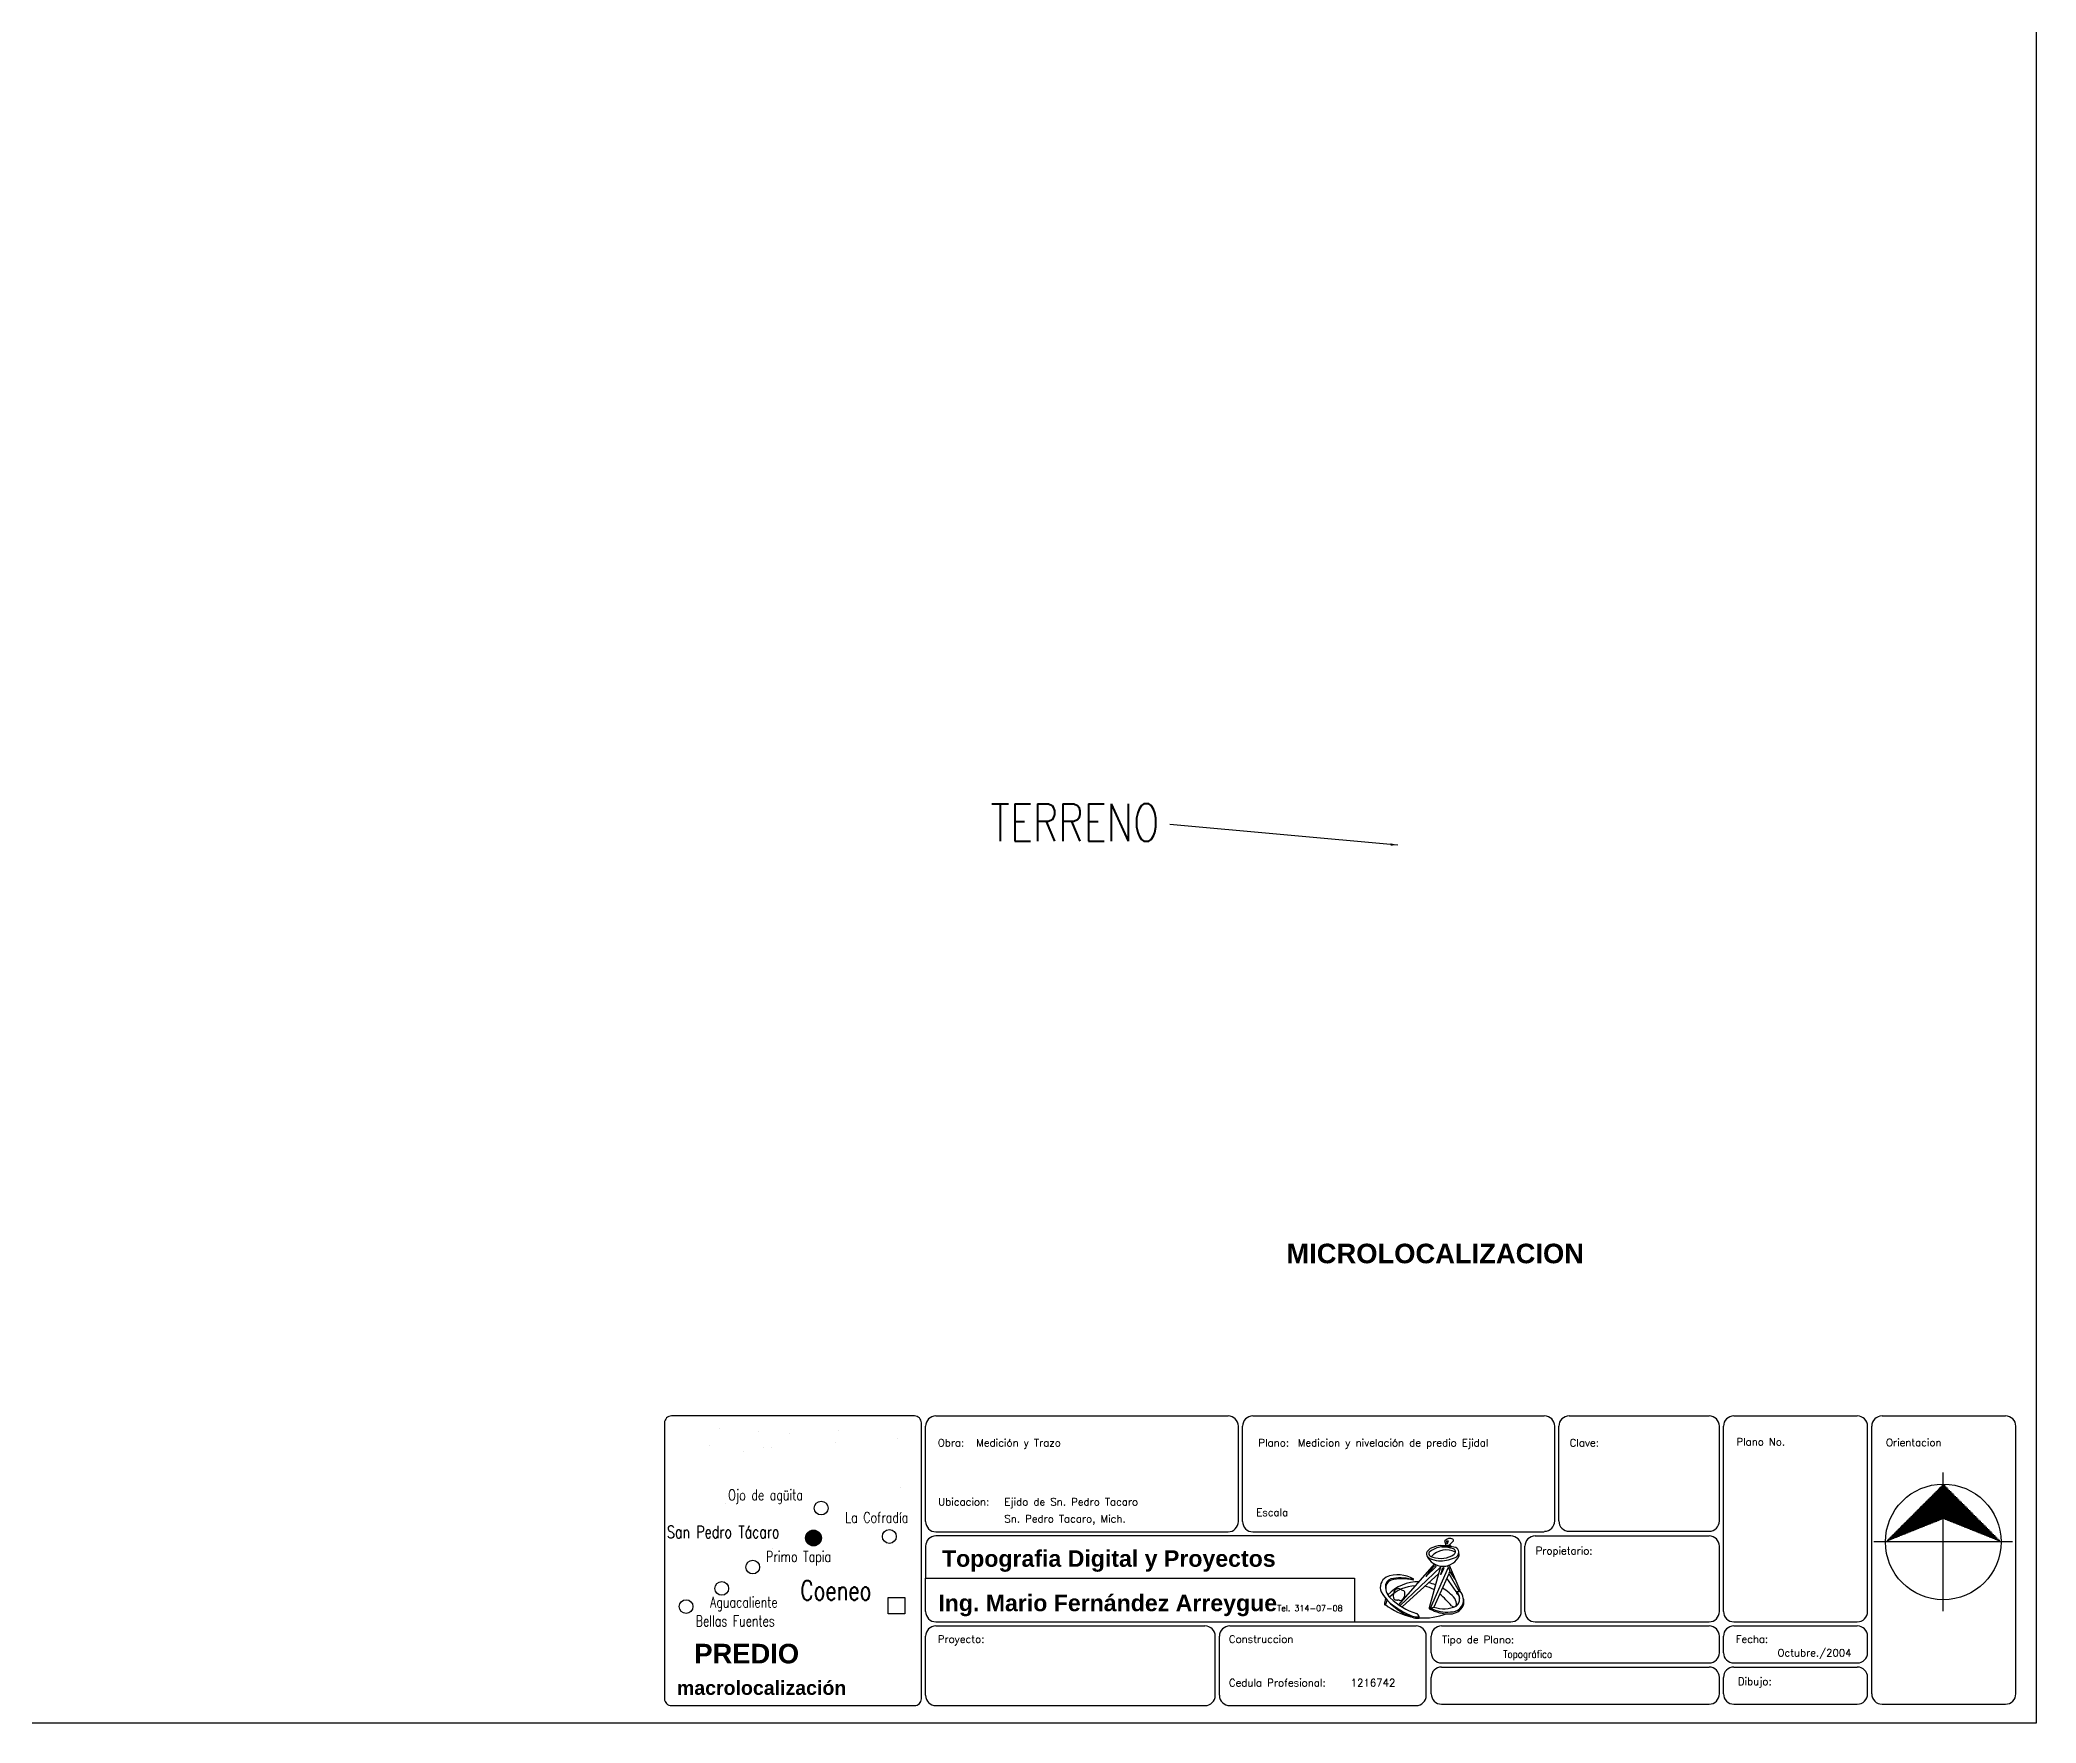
# Model space of a CAD drawing. Header units: millimetres. Extents: x 0 to 102, y 0 to 86.
# Drawn here: x 51 to 102, y 0 to 43 of the extents above; entities that cross this region are included whole.
import ezdxf

# ---------------------------------------------------------------- set-up
doc = ezdxf.new("R2010")
doc.units = ezdxf.units.MM
for name, color, linetype in [('CARRETERAS', 5, 'Continuous'), ('cotas', 7, 'Continuous'), ('POBLACIONES', 1, 'Continuous'), ('RIOS', 5, 'Continuous')]:
    doc.layers.add(name, color=color, linetype=linetype)
doc.styles.add('ROMANS', font='ROMANS.shx', dxfattribs={"width": 0.75})
doc.styles.add('SANSSERIFBOLD', font='SASB____.pfb')
doc.dimstyles.get("Standard").update_dxf_attribs({"dimtxt": 0.18, "dimasz": 0.18, "dimexe": 0.18, "dimexo": 0.0625, "dimgap": 0.09, "dimtad": 0, "dimtih": 1, "dimtoh": 1, "dimdec": 4, "dimzin": 0, "dimdsep": 46, "dimtxsty": 'Standard', "dimcen": 0.09, "dimadec": 0, "dimazin": 0, "dimtfac": 1, "dimtdec": 4, "dimtofl": 0, "dimtmove": 0, "dimatfit": 3, "dimfxl": 0, "dimtolj": 1, "dimtzin": 0, "dimarcsym": 0})

# ---------------------------------------------------------------- blocks, each defined once
blk = doc.blocks.new('*X2', base_point=(0, 0, 0.5))
at = {"color": 0}
for p, q in [((37, 18.92, 0.5), (37, 18.97, 0.5)), ((37.12, 18.79, 0.5), (37.12, 18.92, 0.5)), ((48.88, 18.79, 0.5), (48.88, 18.92, 0.5)), ((49, 18.92, 0.5), (49, 18.97, 0.5)), ((37.25, 18.67, 0.5), (37.25, 18.87, 0.5)), ((37.38, 18.54, 0.5), (37.38, 18.82, 0.5)), ((37.5, 18.42, 0.5), (37.5, 18.77, 0.5)), ((37.62, 18.29, 0.5), (37.62, 18.72, 0.5)), ((37.75, 18.17, 0.5), (37.75, 18.67, 0.5)), ((37.88, 18.04, 0.5), (37.88, 18.62, 0.5)), ((38, 17.92, 0.5), (38, 18.57, 0.5)), ((38.12, 17.79, 0.5), (38.12, 18.52, 0.5)), ((38.25, 17.67, 0.5), (38.25, 18.47, 0.5)), ((38.38, 17.54, 0.5), (38.38, 18.42, 0.5)), ((38.5, 17.42, 0.5), (38.5, 18.37, 0.5)), ((38.62, 17.29, 0.5), (38.62, 18.32, 0.5)), ((38.75, 17.17, 0.5), (38.75, 18.27, 0.5)), ((38.88, 17.04, 0.5), (38.88, 18.22, 0.5)), ((39, 16.92, 0.5), (39, 18.17, 0.5)), ((39.12, 16.79, 0.5), (39.12, 18.12, 0.5)), ((39.25, 16.67, 0.5), (39.25, 18.07, 0.5)), ((39.38, 16.54, 0.5), (39.38, 18.02, 0.5)), ((39.5, 16.42, 0.5), (39.5, 17.97, 0.5)), ((39.62, 16.29, 0.5), (39.62, 17.92, 0.5)), ((39.75, 16.17, 0.5), (39.75, 17.87, 0.5)), ((39.88, 16.04, 0.5), (39.88, 17.82, 0.5)), ((40, 15.92, 0.5), (40, 17.77, 0.5)), ((40.12, 15.79, 0.5), (40.12, 17.72, 0.5)), ((40.25, 15.67, 0.5), (40.25, 17.67, 0.5)), ((40.38, 15.54, 0.5), (40.38, 17.62, 0.5)), ((40.5, 15.42, 0.5), (40.5, 17.57, 0.5)), ((40.62, 15.29, 0.5), (40.62, 17.52, 0.5)), ((40.75, 15.17, 0.5), (40.75, 17.47, 0.5)), ((40.88, 15.04, 0.5), (40.88, 17.42, 0.5)), ((41, 14.92, 0.5), (41, 17.37, 0.5)), ((41.12, 14.79, 0.5), (41.12, 17.32, 0.5)), ((41.25, 14.67, 0.5), (41.25, 17.27, 0.5)), ((41.38, 14.54, 0.5), (41.38, 17.22, 0.5)), ((41.5, 14.42, 0.5), (41.5, 17.17, 0.5)), ((41.62, 14.29, 0.5), (41.62, 17.12, 0.5)), ((41.75, 14.17, 0.5), (41.75, 17.07, 0.5)), ((41.88, 14.04, 0.5), (41.88, 17.02, 0.5)), ((42, 13.92, 0.5), (42, 16.97, 0.5)), ((42.12, 13.79, 0.5), (42.12, 16.92, 0.5)), ((42.25, 13.67, 0.5), (42.25, 16.87, 0.5)), ((42.38, 13.54, 0.5), (42.38, 16.82, 0.5)), ((43.62, 13.54, 0.5), (43.62, 16.82, 0.5)), ((43.75, 13.67, 0.5), (43.75, 16.87, 0.5)), ((43.88, 13.79, 0.5), (43.88, 16.92, 0.5)), ((44, 13.92, 0.5), (44, 16.97, 0.5)), ((44.12, 14.04, 0.5), (44.12, 17.02, 0.5)), ((44.25, 14.17, 0.5), (44.25, 17.07, 0.5)), ((44.38, 14.29, 0.5), (44.38, 17.12, 0.5)), ((44.5, 14.42, 0.5), (44.5, 17.17, 0.5)), ((44.62, 14.54, 0.5), (44.62, 17.22, 0.5)), ((44.75, 14.67, 0.5), (44.75, 17.27, 0.5)), ((44.88, 14.79, 0.5), (44.88, 17.32, 0.5)), ((45, 14.92, 0.5), (45, 17.37, 0.5)), ((45.12, 15.04, 0.5), (45.12, 17.42, 0.5)), ((45.25, 15.17, 0.5), (45.25, 17.47, 0.5)), ((45.38, 15.29, 0.5), (45.38, 17.52, 0.5)), ((45.5, 15.42, 0.5), (45.5, 17.57, 0.5)), ((45.62, 15.54, 0.5), (45.62, 17.62, 0.5)), ((45.75, 15.67, 0.5), (45.75, 17.67, 0.5)), ((45.88, 15.79, 0.5), (45.88, 17.72, 0.5)), ((46, 15.92, 0.5), (46, 17.77, 0.5)), ((46.12, 16.04, 0.5), (46.12, 17.82, 0.5)), ((46.25, 16.17, 0.5), (46.25, 17.87, 0.5)), ((46.38, 16.29, 0.5), (46.38, 17.92, 0.5)), ((46.5, 16.42, 0.5), (46.5, 17.97, 0.5)), ((46.62, 16.54, 0.5), (46.62, 18.02, 0.5)), ((46.75, 16.67, 0.5), (46.75, 18.07, 0.5)), ((46.88, 16.79, 0.5), (46.88, 18.12, 0.5)), ((47, 16.92, 0.5), (47, 18.17, 0.5)), ((47.12, 17.04, 0.5), (47.12, 18.22, 0.5)), ((47.25, 17.17, 0.5), (47.25, 18.27, 0.5)), ((47.38, 17.29, 0.5), (47.38, 18.32, 0.5)), ((47.5, 17.42, 0.5), (47.5, 18.37, 0.5)), ((47.62, 17.54, 0.5), (47.62, 18.42, 0.5)), ((47.75, 17.67, 0.5), (47.75, 18.47, 0.5)), ((47.88, 17.79, 0.5), (47.88, 18.52, 0.5)), ((48, 17.92, 0.5), (48, 18.57, 0.5)), ((48.12, 18.04, 0.5), (48.12, 18.62, 0.5)), ((48.25, 18.17, 0.5), (48.25, 18.67, 0.5)), ((48.38, 18.29, 0.5), (48.38, 18.72, 0.5)), ((48.5, 18.42, 0.5), (48.5, 18.77, 0.5)), ((48.62, 18.54, 0.5), (48.62, 18.82, 0.5)), ((48.75, 18.67, 0.5), (48.75, 18.87, 0.5)), ((42.5, 13.42, 0.5), (42.5, 16.77, 0.5)), ((42.62, 13.29, 0.5), (42.62, 16.72, 0.5)), ((42.75, 13.17, 0.5), (42.75, 16.67, 0.5)), ((42.88, 13.04, 0.5), (42.88, 16.62, 0.5)), ((43, 12.92, 0.5), (43, 16.57, 0.5)), ((43.12, 13.04, 0.5), (43.12, 16.62, 0.5)), ((43.25, 13.17, 0.5), (43.25, 16.67, 0.5)), ((43.38, 13.29, 0.5), (43.38, 16.72, 0.5)), ((43.5, 13.42, 0.5), (43.5, 16.77, 0.5))]:
    blk.add_line(p, q, dxfattribs=at)
blk = doc.blocks.new('NORTE')
for p, q in [((0, 6.08), (0, 7.3)), ((0, -7.3), (0, 2.43)), ((7.3, 0), (-7.3, 0))]:
    blk.add_line(p, q)
at = {"const_width": 0.015}
blk.add_lwpolyline([(6.08, 0), (0, 6.08), (-6.08, 0), (0, 2.43)], close=True, dxfattribs=at)
blk.add_circle((0, 0), 6.08)
at = {"rotation": 180}
blk.add_blockref('*X2', (43, 19), dxfattribs=at)
blk = doc.blocks.new('POBLA2')
at = {"layer": 'POBLACIONES'}
blk.add_lwpolyline([(-382, 373), (382, 373), (382, -373), (-382, -373)], close=True, dxfattribs=at)
at = {"layer": 'POBLACIONES', "style": 'ROMANS', "width": 0.75, "flags": 4}
blk.add_attdef('POBLACION', (654, -439), '', height=900, dxfattribs=at)
blk = doc.blocks.new('POBLA')
at = {"layer": 'POBLACIONES'}
blk.add_circle((0, 0), 320, dxfattribs=at)
at = {"layer": 'POBLACIONES', "style": 'ROMANS', "width": 0.75, "flags": 4}
blk.add_attdef('POBLACION', (490, -342), '', height=600, dxfattribs=at)

msp = doc.modelspace()

# ---------------------------------------------------------------- hatches: boundary and pattern name
at = {"layer": 'cotas'}
h = msp.add_hatch(dxfattribs=at)
h.set_pattern_fill('ANSI31', color=256, scale=0.2, style=0)
h.set_pattern_definition([(45, (-44421.86149, -439876.739892), (-0.0176776695297, 0.0176776695297), [])])
edge = h.paths.add_edge_path()
edge.add_ellipse((70.765, 4.729), major_axis=(0, 0.202), ratio=0.999997, start_angle=0, end_angle=360)

# ---------------------------------------------------------------- linework, layer by layer
for p, q in [((73.892, 7.846), (81.355, 7.846)), ((81.99, 7.846), (89.435, 7.846)), ((90.069, 7.846), (93.646, 7.846)), ((94.277, 7.846), (97.433, 7.846)), ((98.064, 7.846), (101.22, 7.846)), ((73.628, 5.15), (73.628, 7.582)), ((81.62, 5.15), (81.62, 7.582)), ((81.725, 5.15), (81.725, 7.582)), ((89.701, 5.164), (89.701, 7.583)), ((89.806, 5.164), (89.806, 7.583)), ((93.909, 5.164), (93.909, 7.583)), ((94.014, 2.85), (94.014, 7.583)), ((97.696, 2.85), (97.696, 7.583)), ((97.801, 0.746), (97.801, 7.583)), ((101.483, 0.746), (101.483, 7.583)), ((73.892, 4.886), (81.355, 4.886)), ((81.99, 4.886), (89.435, 4.886)), ((87.105, 4.646), (87.002, 4.541)), ((89.202, 4.78), (93.646, 4.78)), ((90.069, 4.901), (93.646, 4.901)), ((87.043, 4.542), (86.79, 4.532)), ((87.263, 4.283), (87.253, 4.372)), ((88.939, 2.85), (88.939, 4.517)), ((93.909, 2.85), (93.909, 4.517)), ((73.628, 2.85), (73.628, 3.704)), ((85.714, 3.016), (86.637, 4.065)), ((85.743, 2.997), (86.783, 3.982)), ((85.815, 2.98), (86.735, 3.809)), ((86.406, 3.748), (86.671, 4.004)), ((86.596, 3.989), (86.406, 3.748)), ((86.735, 3.809), (86.496, 2.944)), ((86.531, 2.937), (86.987, 3.983)), ((86.628, 4.009), (86.596, 3.989)), ((86.999, 3.811), (86.615, 2.963)), ((86.653, 4.014), (86.628, 4.009)), ((86.671, 4.004), (86.653, 4.014)), ((86.783, 3.982), (86.735, 3.809)), ((86.795, 3.792), (86.785, 3.794)), ((86.795, 3.792), (86.877, 3.958)), ((86.857, 3.962), (86.832, 3.954)), ((86.872, 3.964), (86.857, 3.962)), ((86.877, 3.958), (86.872, 3.964)), ((87.188, 3.36), (86.949, 3.7)), ((86.956, 4.013), (86.987, 3.983)), ((86.987, 3.983), (87.024, 3.885)), ((87.024, 3.885), (86.994, 3.819)), ((86.994, 3.819), (87.259, 3.361)), ((87.283, 3.385), (87.014, 4.028)), ((87.04, 3.844), (87.037, 3.838)), ((87.037, 3.838), (87.138, 3.683)), ((87.056, 3.845), (87.04, 3.844)), ((87.081, 3.839), (87.056, 3.845)), ((87.138, 3.683), (87.148, 3.686)), ((87.188, 3.36), (87.259, 3.361)), ((87.259, 3.361), (87.283, 3.385)), ((73.891, 2.587), (84.584, 2.587)), ((86.242, 2.682), (86.242, 2.714)), ((86.496, 2.944), (86.497, 2.922)), ((86.496, 2.944), (86.531, 2.937)), ((86.531, 2.937), (86.615, 2.963)), ((89.202, 2.587), (93.646, 2.587)), ((94.277, 2.587), (97.433, 2.587)), ((73.628, 0.709), (73.628, 2.217)), ((73.892, 2.482), (80.765, 2.482)), ((81.03, 0.709), (81.03, 2.217)), ((81.135, 0.709), (81.135, 2.217)), ((81.4, 2.482), (86.158, 2.482)), ((86.421, 0.708), (86.421, 2.219)), ((86.546, 1.798), (86.546, 2.219)), ((86.809, 2.482), (93.646, 2.482)), ((93.909, 1.798), (93.909, 2.219)), ((94.014, 1.798), (94.014, 2.219)), ((94.277, 2.482), (97.433, 2.482)), ((97.696, 1.798), (97.696, 2.219)), ((86.809, 1.535), (93.646, 1.535)), ((94.277, 1.535), (97.433, 1.535)), ((86.546, 0.746), (86.546, 1.167)), ((86.809, 1.43), (93.646, 1.43)), ((93.909, 0.746), (93.909, 1.167)), ((94.014, 0.746), (94.014, 1.167)), ((94.277, 1.43), (97.433, 1.43)), ((97.696, 0.746), (97.696, 1.167)), ((73.892, 0.445), (80.765, 0.445)), ((81.4, 0.445), (86.158, 0.445)), ((86.809, 0.483), (93.646, 0.483)), ((94.277, 0.483), (97.433, 0.483)), ((98.064, 0.483), (101.22, 0.483))]:
    msp.add_line(p, q)
for points in [[(0, 0), (0, 86), (102, 86), (102, 0)], [(86.958, 4.579), (86.945, 4.656), (86.983, 4.659)]]:
    msp.add_lwpolyline(points, close=True)
for points in [[(67.133, 0.445), (73.344, 0.445, 0.414214), (73.52, 0.62), (73.52, 7.671, 0.414214), (73.344, 7.846), (67.133, 7.846, 0.414214), (66.958, 7.671), (66.958, 0.62, 0.414214)], [(88.583, 2.587, 0.414214), (88.847, 2.851), (88.847, 4.516, 0.414214), (88.583, 4.78), (73.892, 4.78, 0.414214), (73.628, 4.516), (73.628, 3.704), (84.584, 3.704), (84.584, 2.587)]]:
    msp.add_lwpolyline(points, format="xyb", close=True)
msp.add_lwpolyline([(86.932, 4.539), (86.894, 4.655)])
msp.add_lwpolyline([(87.188, 3.36), (87.196, 3.32, -0.184221), (87.27, 3.183, 14.915123)], format="xyb")
for centre, radius, start, end in [((73.892, 7.582), 0.264, 90, 180), ((81.355, 7.582), 0.264, 0, 90), ((81.99, 7.582), 0.264, 90, 180), ((89.438, 7.583), 0.263, 0, 90), ((90.069, 7.583), 0.263, 90, 180), ((93.646, 7.583), 0.263, 0, 90), ((94.277, 7.583), 0.263, 90, 180), ((97.433, 7.583), 0.263, 0, 90), ((98.064, 7.583), 0.263, 90, 180), ((101.22, 7.583), 0.263, 0, 90), ((73.892, 5.15), 0.264, 180, 270), ((81.355, 5.15), 0.264, 270, 0), ((81.99, 5.15), 0.264, 180, 270), ((89.438, 5.164), 0.263, 270, 0), ((90.069, 5.164), 0.263, 180, 270), ((93.646, 5.164), 0.263, 270, 0), ((87.022, 4.551), 0.165, 61.8245, 140.9217), ((87.085, 4.67), 0.0305, 309.9782, 61.0091), ((89.202, 4.517), 0.263, 90, 180), ((93.646, 4.517), 0.263, 0, 90), ((86.543, 4.327), 0.119, 169.9959, 247.1611), ((86.622, 4.271), 0.211, 118.1659, 158.6015), ((86.848, 4.457), 0.45, 202.8908, 337.3053), ((86.558, 4.328), 0.071, 123.6901, 219.736), ((86.745, 4.627), 0.48, 238.8501, 268.5743), ((86.61, 4.392), 0.153, 225.5074, 260.245), ((86.899, 3.852), 0.657, 98.0438, 125.425), ((86.838, 3.849), 0.685, 94.0302, 117.4585), ((86.928, 3.935), 0.49, 61.2625, 139.5842), ((86.788, 4.826), 0.62, 250.7726, 304.0638), ((86.789, 4.999), 0.854, 266.2635, 294.2482), ((87.162, 1.08), 3.441, 92.024, 95.9208), ((86.985, 3.566), 0.94, 78.5644, 100.3156), ((86.849, 3.639), 0.852, 71.8207, 92.2066), ((87.038, 4.531), 0.0123, 278.6912, 48.4405), ((87.084, 4.375), 0.0803, 309.7287, 67.5166), ((87.1, 4.369), 0.153, 284.9041, 1.0537), ((87.127, 4.369), 0.126, 1.3426, 69.5497), ((85.543, 3.468), 0.298, 119.369, 203.5389), ((85.585, 3.479), 0.214, 91.0606, 161.0512), ((85.604, 3.448), 0.22, 111.4656, 188.053), ((85.695, 3.014), 0.773, 58.4779, 112.6484), ((86.231, 2.514), 1.098, 89.5634, 136.1394), ((85.802, 2.489), 1.197, 76.4676, 103.4481), ((85.764, 2.611), 1.097, 71.9359, 99.6267), ((86.213, 2.364), 1.249, 69.0932, 77.4532), ((86.487, 3.969), 0.345, 329.5468, 357.5078), ((87.425, 3.897), 0.348, 189.6129, 217.4021), ((86.198, 3.868), 1.063, 209.2162, 240.9369), ((85.813, 3.003), 0.464, 159.1407, 175.805), ((86.596, 4.174), 1.565, 217.9014, 249.894), ((85.797, 3.493), 0.419, 172.3345, 224.0843), ((85.696, 2.975), 0.322, 151.6286, 170.0823), ((86.16, 2.566), 0.939, 90.9658, 136.2761), ((86.74, 4.498), 1.796, 226.1987, 251.4412), ((85.845, 3.256), 0.27, 148.0678, 192.7618), ((85.651, 3.22), 0.0733, 198.4271, 235.0456), ((85.682, 3.287), 0.146, 240.3545, 272.7916), ((85.734, 3.236), 0.201, 96.6163, 125.8369), ((85.698, 3.018), 0.123, 76.4408, 94.4304), ((85.661, 3.173), 0.267, 61.4879, 78.885), ((85.83, 3.567), 0.441, 256.5237, 261.0084), ((85.759, 3.194), 0.0628, 272.0538, 322.3272), ((85.893, 3.554), 0.18, 234.5276, 252.109), ((86.02, 3.009), 0.257, 132.0243, 145.2357), ((85.812, 3.324), 0.0645, 358.0812, 66.1817), ((85.799, 3.256), 0.0745, 310.5668, 355.1152), ((83.543, 3.387), 2.334, 356.6465, 358.4172), ((86.228, 2.715), 0.794, 61.0997, 78.6223), ((83.891, 0.134), 4.276, 42.0638, 47.6831), ((86.359, 2.571), 0.997, 37.8937, 61.4805), ((87.066, 3.142), 0.304, 264.6939, 5.4543), ((86.855, 3.015), 0.336, 359.6945, 30.1743), ((87.024, 3.176), 0.247, 311.1258, 48.2322), ((87.007, 3.135), 0.363, 9.4071, 42.0338), ((87.081, 3.095), 0.301, 340.6257, 19.233), ((73.891, 2.85), 0.263, 180, 270), ((85.365, 3.038), 0.0157, 182.9513, 331.6571), ((86.415, 4.37), 1.698, 232.2841, 256.8512), ((86.516, 4.057), 1.395, 233.2578, 252.7412), ((86.198, 3.09), 0.41, 250.1109, 276.149), ((86.209, 3.215), 0.503, 257.7438, 273.7182), ((86.116, 2.674), 0.132, 17.7444, 66.6225), ((86.351, 4.302), 1.617, 266.1175, 291.0562), ((87.005, 3.815), 1.027, 240.3622, 271.6482), ((86.945, 3.716), 0.882, 241.9661, 275.9877), ((86.867, 3.665), 0.746, 250.2726, 295.3117), ((87.03, 3.164), 0.375, 270.7592, 333.3388), ((87.124, 3.044), 0.0738, 217.7627, 284.9505), ((87.125, 3.042), 0.0712, 297.1202, 336.0178), ((89.202, 2.85), 0.263, 180, 270), ((93.646, 2.85), 0.263, 270, 0), ((94.277, 2.85), 0.263, 180, 270), ((97.433, 2.85), 0.263, 270, 0), ((73.892, 2.217), 0.264, 90, 180), ((80.765, 2.217), 0.264, 0, 90), ((81.4, 2.217), 0.264, 90, 180), ((86.158, 2.219), 0.263, 0, 90), ((86.809, 2.219), 0.263, 90, 180), ((93.646, 2.219), 0.263, 0, 90), ((94.277, 2.219), 0.263, 90, 180), ((97.433, 2.219), 0.263, 0, 90), ((86.809, 1.798), 0.263, 180, 270), ((93.646, 1.798), 0.263, 270, 0), ((94.277, 1.798), 0.263, 180, 270), ((97.433, 1.798), 0.263, 270, 0), ((86.809, 1.167), 0.263, 90, 180), ((93.646, 1.167), 0.263, 0, 90), ((94.277, 1.167), 0.263, 90, 180), ((97.433, 1.167), 0.263, 0, 90), ((73.892, 0.709), 0.264, 180, 270), ((80.765, 0.709), 0.264, 270, 0), ((81.4, 0.709), 0.264, 180, 270), ((86.158, 0.708), 0.263, 270, 0), ((86.809, 0.746), 0.263, 180, 270), ((93.646, 0.746), 0.263, 270, 0), ((94.277, 0.746), 0.263, 180, 270), ((97.433, 0.746), 0.263, 270, 0), ((98.064, 0.746), 0.263, 180, 270), ((101.22, 0.746), 0.263, 270, 0)]:
    msp.add_arc(centre, radius, start, end)
at = {"layer": 'CARRETERAS', "const_width": 0.0000551}
for points in [[(67.953, 6.177), (67.99, 6.467), (68.05, 6.746), (68.103, 6.979), (68.123, 7.145), (68.143, 7.278), (68.176, 7.371), (68.216, 7.431), (68.262, 7.491), (68.329, 7.524), (68.422, 7.53), (68.497, 7.534)], [(71.048, 7.32), (70.887, 7.381), (70.725, 7.462), (70.625, 7.532)], [(72.915, 7.274), (72.83, 7.304), (72.737, 7.338), (72.664, 7.378), (72.557, 7.437), (72.491, 7.437), (72.345, 7.457), (72.132, 7.457), (71.986, 7.451), (71.839, 7.451), (71.673, 7.471), (71.593, 7.484), (71.46, 7.484), (71.274, 7.457), (71.155, 7.411), (71.055, 7.344), (71.035, 7.271), (71.035, 7.185), (71.028, 7.118), (71.081, 7.039), (71.155, 6.972), (71.261, 6.879), (71.381, 6.78), (71.467, 6.7), (71.553, 6.613), (71.593, 6.487), (71.593, 6.381), (71.593, 6.275), (71.56, 6.201), (71.48, 6.108), (71.381, 6.015), (71.287, 5.929), (71.201, 5.836), (71.108, 5.703), (71.053, 5.642)], [(69.169, 4.156), (69.14, 4.326), (69.14, 4.398), (69.086, 4.525), (69.056, 4.578), (69.028, 4.616), (68.974, 4.645), (68.912, 4.659), (68.85, 4.664), (68.803, 4.666), (68.751, 4.668), (68.697, 4.683), (68.645, 4.692), (68.569, 4.701), (68.479, 4.704), (68.389, 4.704), (68.391, 4.803), (68.403, 4.9), (68.403, 5.021), (68.465, 5.252), (68.501, 5.447), (68.525, 5.605), (68.538, 5.69), (68.489, 5.763), (68.416, 5.775), (68.331, 5.787), (68.233, 5.836), (68.075, 5.873), (67.977, 5.909), (67.904, 5.958), (67.953, 6.177)], [(70.873, 5.339), (70.815, 5.264), (70.776, 5.198), (70.742, 5.118), (70.729, 5.052), (70.722, 4.972), (70.739, 4.902)], [(70.603, 4.661), (70.47, 4.646), (70.323, 4.627), (70.191, 4.62), (70.084, 4.593), (69.964, 4.56), (69.865, 4.507), (69.732, 4.474), (69.639, 4.44), (69.552, 4.367), (69.479, 4.321), (69.426, 4.261), (69.316, 4.128)], [(72.549, 4.856), (72.424, 4.866), (72.318, 4.806), (72.251, 4.773), (72.172, 4.746), (72.099, 4.746), (72.006, 4.72), (71.892, 4.706), (71.793, 4.666), (71.72, 4.613), (71.613, 4.56), (71.533, 4.52), (71.401, 4.5), (71.281, 4.507), (71.148, 4.533), (71.041, 4.567), (70.919, 4.64)], [(72.987, 3.545), (72.916, 3.683), (72.837, 3.876), (72.763, 4.055), (72.71, 4.208), (72.677, 4.354), (72.677, 4.487), (72.66, 4.597)], [(68.479, 3.607), (68.616, 3.675), (68.742, 3.765), (68.833, 3.874), (68.959, 3.928), (69.041, 3.944)], [(72.87, 3.204), (72.9, 3.421), (73.081, 3.68), (73.146, 3.732)], [(67.667, 3.056), (67.892, 3.15), (68.054, 3.24), (68.217, 3.331), (68.276, 3.339)], [(67.561, 2.264), (67.489, 2.357), (67.423, 2.555), (67.458, 2.808)], [(72.418, 2.264), (72.531, 2.452), (72.675, 2.74), (72.706, 2.794)], [(72.531, 2.452), (72.774, 2.328), (72.844, 2.264)]]:
    msp.add_lwpolyline(points, dxfattribs=at)
at = {"layer": 'RIOS'}
for points, const_width in [([(67.651, 7.532), (67.848, 7.355), (68.15, 7.067), (68.352, 7.024), (68.769, 6.937), (68.899, 6.937), (69.062, 6.921), (69.346, 7.024), (69.619, 7.038), (70.132, 6.987), (70.32, 7.111), (70.546, 7.147), (70.887, 7.225), (71.146, 7.225), (71.477, 7.11), (71.65, 6.837)], 0.0000543), ([(69.298, 7.532), (69.455, 7.309), (69.924, 7.234), (70.248, 7.48)], 0.0000543), ([(71.65, 6.837), (71.865, 6.707), (72.101, 6.662), (72.395, 6.634), (72.642, 6.443), (72.862, 6.15), (72.936, 6.037), (73.088, 5.97)], 0.0000551)]:
    msp.add_lwpolyline(points, dxfattribs=dict(at, const_width=const_width))

# ---------------------------------------------------------------- block references
at = {"color": 7, "xscale": 0.2428771282720845, "yscale": 0.2428771280683577, "zscale": 0.2428771282701383}
msp.add_blockref('NORTE', (99.628, 4.628), dxfattribs=at)
at = {"layer": 'POBLACIONES'}
ref = msp.add_blockref('POBLA', (70.959, 5.493), dxfattribs=dict(at, xscale=0.0005506015149876475, yscale=0.0005506030283868313, zscale=0.0005506016271310977))
ref.add_attrib('POBLACION', 'Ojo de agüita', (68.584, 5.691), dxfattribs={"layer": 'CARRETERAS', "height": 0.2753, "style": 'ROMANS', "width": 0.75, "flags": 4})
ref = msp.add_blockref('POBLA', (72.702, 4.768), dxfattribs=dict(at, xscale=0.0005506015149876475, yscale=0.0005506030283868313, zscale=0.0005506016271310977))
ref.add_attrib('POBLACION', 'La Cofradía', (71.576, 5.115), dxfattribs={"layer": 'CARRETERAS', "height": 0.2753, "style": 'ROMANS', "width": 0.75, "flags": 4})
ref = msp.add_blockref('POBLA', (70.765, 4.729), dxfattribs=dict(at, xscale=0.0006296173669397831, yscale=0.0006296192295849323, zscale=0.0006296175056093148))
ref.add_attrib('POBLACION', 'San Pedro Tácaro', (67.021, 4.726), dxfattribs={"layer": 'CARRETERAS', "height": 0.31481, "style": 'ROMANS', "width": 0.75, "flags": 4})
ref = msp.add_blockref('POBLA', (69.212, 3.985), dxfattribs=dict(at, xscale=0.0005506015149876475, yscale=0.0005506030283868313, zscale=0.0005506016271310977))
ref.add_attrib('POBLACION', 'Primo Tapia', (69.552, 4.117), dxfattribs={"layer": 'CARRETERAS', "height": 0.2753, "style": 'ROMANS', "width": 0.75, "flags": 4})
ref = msp.add_blockref('POBLA', (68.42, 3.441), dxfattribs=dict(at, xscale=0.0005506015149876475, yscale=0.0005506030283868313, zscale=0.0005506016271310977))
ref.add_attrib('POBLACION', 'Aguacaliente', (68.122, 2.952), dxfattribs={"layer": 'CARRETERAS', "height": 0.2753, "style": 'ROMANS', "width": 0.75, "flags": 4})
ref = msp.add_blockref('POBLA2', (72.886, 2.999), dxfattribs=dict(at, xscale=0.0005506015149876475, yscale=0.0005506030283868313, zscale=0.0005506016271310977))
ref.add_attrib('POBLACION', 'Coeneo', (70.43, 3.141), dxfattribs={"height": 0.4955, "style": 'ROMANS', "width": 0.75, "flags": 4})
ref = msp.add_blockref('POBLA', (67.509, 2.976), dxfattribs=dict(at, xscale=0.0005506015149876475, yscale=0.0005506030283868313, zscale=0.0005506016271310977))
ref.add_attrib('POBLACION', 'Bellas Fuentes', (67.756, 2.469), dxfattribs={"layer": 'CARRETERAS', "height": 0.2753, "style": 'ROMANS', "width": 0.75, "flags": 4})

# ---------------------------------------------------------------- texts
for s, height, style, p in [('Obra:', 0.1903, 'ROMANS', (73.939, 7.067)), ('Medición y Trazo', 0.19032, 'ROMANS', (74.921, 7.067)), ('Plano:', 0.1903, 'ROMANS', (82.13, 7.067)), ('Medicion y nivelación de predio Ejidal', 0.19032, 'ROMANS', (83.137, 7.067)), ('Clave:', 0.1893, 'ROMANS', (90.085, 7.067)), ('Plano No.', 0.1893, 'ROMANS', (94.346, 7.091)), ('Orientacion', 0.18934, 'ROMANS', (98.165, 7.074)), ('Ubicacion:', 0.1903, 'ROMANS', (73.95, 5.556)), ('Ejido de Sn. Pedro Tacaro', 0.19032, 'ROMANS', (75.64, 5.556)), ('Sn. Pedro Tacaro, Mich.', 0.19032, 'ROMANS', (75.64, 5.124)), ('Escala', 0.1903, 'ROMANS', (82.076, 5.289)), ('Topografia Digital y Proyectos', 0.42239, 'SANSSERIFBOLD', (74.047, 3.993)), ('Propietario:', 0.18934, 'ROMANS', (89.214, 4.31)), ('Ing. Mario Fernández Arreygue', 0.42239, 'SANSSERIFBOLD', (73.953, 2.858)), ('Tel. 314-07-08', 0.15, 'ROMANS', (82.613, 2.858)), ('Proyecto:', 0.1903, 'ROMANS', (73.939, 2.049)), ('Construccion', 0.19032, 'ROMANS', (81.377, 2.049)), ('Tipo de Plano:', 0.18934, 'ROMANS', (86.824, 2.038)), ('Fecha:', 0.1893, 'ROMANS', (94.329, 2.051)), ('Octubre./2004', 0.18934, 'ROMANS', (95.394, 1.701)), ('macrolocalización', 0.35725, 'SANSSERIFBOLD', (67.275, 0.721)), ('Cedula Profesional:   1216742', 0.19032, 'ROMANS', (81.377, 0.936)), ('Dibujo:', 0.1893, 'ROMANS', (94.383, 0.972))]:
    msp.add_text(s, height=height, dxfattribs=dict(style=style)).set_placement(p)
at = {"style": 'ROMANS', "width": 0.85}
msp.add_text('Topográfico', height=0.18934, dxfattribs=at).set_placement((88.386, 1.666))
at = {"layer": 'cotas', "insert": (79.607, 22.527), "char_height": 0.96, "attachment_point": 9, "style": 'ROMANS'}
msp.add_mtext('TERRENO', dxfattribs=at)
at = {"layer": 'cotas', "linetype": 'Continuous', "char_height": 0.5, "attachment_point": 3, "style": 'SANSSERIFBOLD'}
for s, insert in [('MICROLOCALIZACION', (90.45, 12.247)), ('PREDIO', (70.397, 2.025))]:
    msp.add_mtext(s, dxfattribs=dict(at, insert=insert))

# ---------------------------------------------------------------- leaders
at = {"layer": 'cotas', "annotation_type": 0, "has_hookline": 1, "hookline_direction": 1, "text_width": 4.663}
msp.add_leader([(85.69, 22.429), (79.872, 22.958)], dimstyle='Standard', override={"dimgap": 0.09, "dimtad": 0}, dxfattribs=at)

doc.saveas('drawing.dxf')
